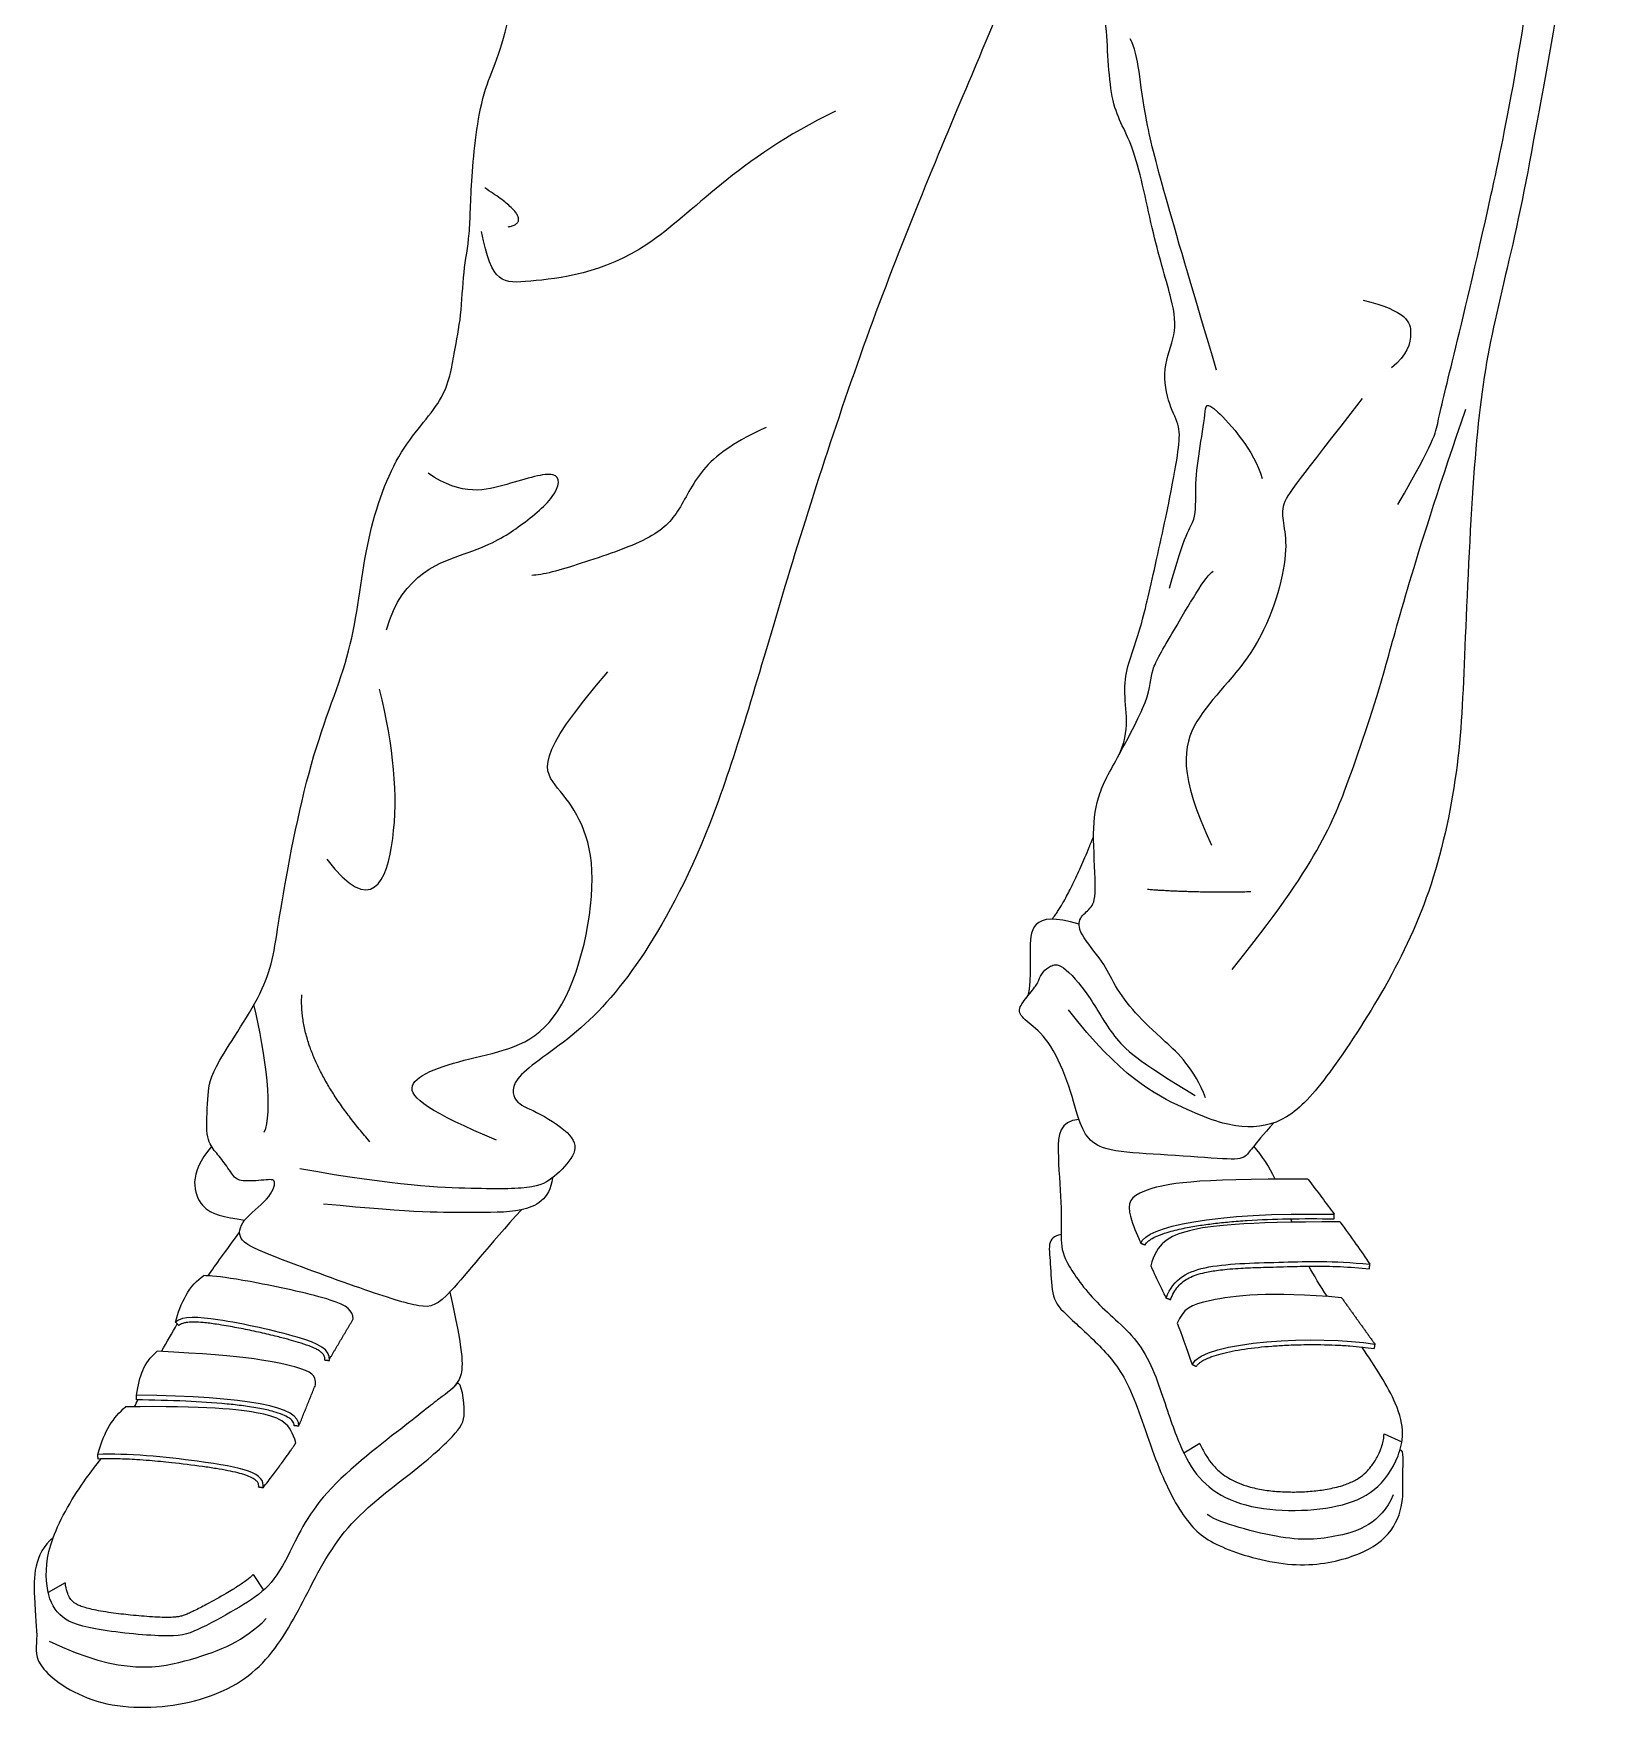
# Model space of a CAD drawing. Header units: millimetres. Extents: x -309 to 448, y -2 to 1877.
# Drawn here: x -309 to 332, y -2 to 682 of the extents above; entities that cross this region are included whole.
import ezdxf

# ---------------------------------------------------------------- set-up
doc = ezdxf.new("R2010")
doc.units = ezdxf.units.MM
doc.layers.add('ceco.net 162', color=7, linetype='Continuous')

msp = doc.modelspace()

# ---------------------------------------------------------------- linework, layer by layer
at = {"layer": 'ceco.net 162'}
for p, q in [((242.77, 110.37), (250.07, 107.11)), ((167.53, 106.32), (161, 102.47)), ((-295.94, 49.4), (-302.92, 45.53)), ((-219.22, 52.82), (-215, 46.43))]:
    msp.add_line(p, q, dxfattribs=at)
for points, degree in [([(328.5, 884.48), (332.42, 844.15), (324.65, 750.84), (309.7, 671.9), (297.73, 603.12), (285.2, 556.43), (279.29, 510.65), (275.6, 430.17), (274.13, 384.39), (263.41, 332.99), (244.17, 292.78), (218.98, 254.51), (203.47, 237.56), (185.07, 234.17), (164.23, 240.95), (134.68, 256.45), (113.85, 283.58)], 3), ([(-109.58, 201.86), (-122.68, 187.53), (-141.65, 163.34), (-148.95, 161.05), (-171.89, 168.35), (-217.56, 185.03), (-225.48, 189.62), (-224.65, 197.33), (-212.14, 206.3), (-209.22, 214.64), (-213.81, 214.02), (-224.65, 213.18), (-227.36, 215.48), (-231.53, 222.15), (-235.7, 226.53), (-238.83, 232.16), (-237.37, 250.3), (-236.95, 258.23), (-211.69, 294.34), (-209.9, 315.88), (-196.14, 389.44), (-177.71, 429.53), (-174.12, 473.79), (-160.96, 512.66), (-140.03, 532.4), (-137.04, 552.73), (-134.05, 566.49), (-133.45, 585.63), (-130.46, 599.38), (-130.46, 620.91), (-126.28, 660.99), (-113.12, 681.32), (-108.99, 735.62), (-99.47, 765.4)], 3), ([(248.42, 489.94), (263.55, 516.28), (264.07, 521.43), (269.73, 544.34), (285.42, 609.31), (300.07, 679.93), (310.28, 762.44)], 3), ([(174.38, 544.81), (155.94, 606.81), (142.29, 652.58), (142.92, 673.24), (139.11, 680.23)], 3), ([(18.65, 650.58), (-21.56, 631.2), (-57.9, 586.14), (-112.64, 580.33), (-121.84, 579.85), (-125.87, 601.46)], 3), ([(-115.06, 603.37), (-102.99, 605.59), (-124.6, 619.26)], 2), ([(234.27, 573.4), (252.19, 569.04), (255.1, 559.84), (252.19, 551.12), (245.89, 545.79)], 3), ([(155.15, 455.73), (161.19, 478.3), (166.59, 482.75), (165.32, 496.42), (167.23, 511.36), (170.09, 528.52), (169.77, 534.24), (189.79, 511.99), (192.97, 500.55)], 3), ([(233.78, 533.19), (208.11, 499.77), (197.45, 488.62), (206.17, 475.06), (192.6, 428.07), (162.08, 402.88), (158.69, 379.62), (172.34, 350.8)], 3), ([(180.73, 299.99), (215.43, 342.82), (229.46, 379.74), (242.75, 418.87), (255.3, 468.34), (276.19, 528.86)], 3), ([(-9.67, 521.39), (-21.63, 516.01), (-36.59, 505.84), (-44.96, 486.71), (-55.13, 475.94), (-86.83, 465.17), (-101.18, 460.99), (-105.37, 460.99)], 3), ([(-164.69, 438.78), (-158.39, 462.03), (-125.45, 471.23), (-111.4, 479.95), (-94.45, 493.52), (-92.99, 505.14), (-114.31, 498.36), (-133.69, 493.03), (-147.73, 502.72)], 3), ([(169.88, 247.51), (165.29, 259.6), (151.94, 271.91), (140.89, 281.92), (132.34, 293.8), (128.59, 302.77), (117.63, 315.23), (118.14, 321.41), (123.03, 324.76), (125.61, 329.65), (123.55, 354.37), (125.1, 370.47), (132.55, 384.2), (147.85, 412.06), (147.07, 422.27), (154.53, 434.04), (170.22, 461.51), (172.97, 462.68)], 3), ([(-119.73, 230.23), (-146.64, 241.6), (-164.58, 253.56), (-128.7, 264.92), (-91.32, 271.24), (-74.27, 348.66), (-96.4, 376.17), (-104.77, 386.33), (-74.27, 421.62)], 3), ([(-189.15, 345.02), (-170.7, 321.09), (-158.15, 350.91), (-161.68, 390.93), (-167.57, 414.48)], 3), ([(107.2, 320.56), (113.97, 329), (124.14, 354.33)], 2), ([(188.37, 331.69), (164.63, 331.2), (146.22, 332.66)], 2), ([(118.21, 318.45), (98.28, 324.76), (98.02, 306.74), (98.51, 290.75), (96.6, 288.31)], 3), ([(197.72, 237.34), (188.76, 227.46), (186.7, 222.57), (180.01, 222.31), (154.01, 224.37), (130.84, 225.4), (122.08, 229.78), (118.22, 237.24), (113.84, 254.49), (105.61, 272), (97.11, 278.44), (92.48, 282.81), (96.08, 287.71), (101.23, 294.14), (101.49, 295.17), (103.29, 299.29), (106.38, 301.35), (110.5, 303.15), (122.6, 289.77), (131.61, 272.26), (141.91, 262.73), (165.59, 248.57)], 3), ([(-171.46, 229.66), (-200.89, 263.01), (-199.32, 289.7)], 2), ([(-214.63, 233.58), (-211.09, 240.65), (-213.84, 264.98), (-218.85, 285.67)], 3), ([(-236.15, 227.65), (-245.96, 216.74), (-241.23, 199.51), (-231.1, 199.18), (-222.7, 197.54)], 3), ([(198.36, 214.37), (195.9, 219.26), (192.93, 224.02), (189.58, 227.84)], 3), ([(-96.94, 214.88), (-98, 205.89), (-109.38, 200.3), (-128.77, 201.02), (-152.29, 200.39), (-190.43, 204.2)], 3), ([(211.67, 214.38), (163.75, 214.6), (143.36, 210.08), (137.95, 206.17), (138.83, 200.87)], 3), ([(211.67, 214.38), (215.62, 209.16), (219.2, 204.41), (222.46, 200.01)], 3), ([(143.42, 188.16), (145.77, 194.9), (172.46, 200.98), (222.46, 200.01)], 3), ([(222.43, 198.12), (222.45, 199.07), (222.46, 200.01)], 2), ([(-237.58, 174.88), (-234.45, 179.37), (-230.4, 185.01), (-224.71, 192.69)], 3), ([(110.84, 191.76), (107.89, 191.25), (105.28, 188.7), (106.8, 178.89), (106.81, 165.41), (112.47, 159.23), (128.17, 145.33), (139.25, 131.42), (149.88, 96.2), (162.28, 72.67), (174.99, 63.46), (206.16, 54.7), (231.39, 59.59), (246.07, 68.6), (251.13, 82.68), (249.95, 92.65), (251.14, 104.04), (249.31, 103.71)], 3), ([(224.76, 196.91), (183.85, 196.79), (159.87, 194.08), (149.86, 188.24), (147.47, 178.93)], 3), ([(205.23, 196.73), (205.08, 197.2), (204.93, 197.68), (204.78, 198.17)], 3), ([(224.76, 196.91), (229.44, 190.55), (233.45, 184.91), (236.98, 179.59)], 3), ([(143.42, 188.16), (144.31, 187.85), (145.21, 187.54)], 2), ([(153.79, 165.71), (156.78, 173.89), (168.41, 179.91), (202.89, 180.32), (221.18, 181.15), (236.98, 179.59)], 3), ([(219.62, 166.39), (216.63, 170.92), (214.12, 175), (212.1, 178.82)], 3), ([(236.79, 177.71), (236.89, 178.65), (236.98, 179.59)], 2), ([(-250.85, 155.92), (-249.16, 163.46), (-245.01, 171.45), (-239.34, 174.93)], 3), ([(155.56, 165.06), (154.67, 165.39), (153.79, 165.71)], 2), ([(225.46, 165.88), (196.01, 168.7), (165.77, 164.59), (160.84, 161.31), (158.26, 155.46)], 3), ([(225.46, 165.88), (232.23, 156.44), (239.01, 147)], 2), ([(-256.58, 143.96), (-254.49, 147.83), (-252.33, 151.58), (-250.17, 155.21)], 3), ([(-249.55, 154.55), (-250.2, 155.23), (-250.85, 155.92)], 2), ([(-188, 140.83), (-183.16, 149.03), (-178.31, 157.23)], 2), ([(158.26, 155.46), (159.94, 151.24), (161.92, 145.85), (164.37, 138.61)], 3), ([(164.37, 138.61), (169.26, 148.56), (216.12, 150.62), (239.01, 147)], 3), ([(-266.86, 126.1), (-265.34, 134.39), (-264.32, 138.9), (-258.34, 144.05)], 3), ([(239.01, 147), (238.87, 146.06), (238.72, 145.13)], 2), ([(-189.91, 140.45), (-188.97, 140.37), (-188.03, 140.28)], 2), ([(166.07, 137.78), (165.22, 138.2), (164.37, 138.61)], 2), ([(-300.86, 68), (-308.91, 61.32), (-308.91, 41.3), (-306.83, 25.45), (-309.54, 15.65), (-283.26, -2.7), (-243.43, -1.45), (-214.65, 12.94), (-198.67, 41.45), (-183.17, 73.43), (-150.71, 96.68), (-134.26, 112.17), (-132.03, 117.9), (-134.51, 133.99), (-136.83, 129.89)], 3), ([(-200.58, 113.42), (-197.15, 121.9), (-193.71, 130.37)], 2), ([(-267.6, 121.39), (-267.15, 122.31), (-266.7, 123.25), (-266.25, 124.2)], 3), ([(-266.89, 124.21), (-266.87, 125.15), (-266.86, 126.1)], 2), ([(-200.58, 113.42), (-199.62, 121.56), (-221.31, 125.46), (-266.86, 126.1)], 3), ([(-282.62, 101.89), (-279.88, 112.04), (-276.39, 116.7), (-271.31, 121.34)], 3), ([(-200.58, 113.42), (-201.52, 113.53), (-202.46, 113.64)], 2), ([(-215.14, 88.2), (-204.36, 102.37), (-201.77, 106.63)], 2), ([(-282.53, 100.01), (-282.58, 100.95), (-282.62, 101.89)], 2), ([(-215.14, 88.2), (-216.07, 88.38), (-216.99, 88.56)], 2), ([(246.52, 85.37), (241.45, 73.55), (223.04, 67.47), (202.6, 66.12), (173.21, 74.73), (170.51, 77.43)], 3), ([(-302.48, 25.65), (-272.66, 11.26), (-241.59, 17.93), (-223.03, 25.65), (-213.85, 34.83)], 3)]:
    msp.add_open_spline(points, degree=degree, dxfattribs=at)
for points, knots in [([(116.71, 741.44), (114.63, 743.8), (110.09, 747.14), (105.46, 746.01), (102.37, 734.17), (83.06, 685.25), (36.48, 577.01), (-1.79, 459.97), (-28.8, 362.06), (-57.85, 305.79), (-84.77, 273.87), (-114.98, 255.82), (-112.63, 245.22), (-104.78, 242.87), (-88.69, 233.06), (-86.34, 225.21), (-95.36, 215.79), (-102.82, 210.3), (-125.58, 210.3), (-159.71, 211.47), (-200.13, 218.54)], [17.258754, 17.258754, 17.258754, 17.258754, 18, 19, 20, 21, 22, 23, 24, 25, 26, 27, 28, 29, 30, 31, 32, 33, 34, 35, 35, 35, 35]), ([(134.2, 387.19), (139.62, 397.26), (134.12, 415.6), (142.36, 434.82), (147.46, 456.41), (156.17, 496.03), (158.92, 512.9), (159.7, 521.93), (154.99, 529.77), (151.85, 545.47), (158.13, 559.6), (156.96, 571.76), (148.32, 598.84), (141.05, 638.24), (130.39, 651.32), (129.91, 686.69), (125.06, 713.82), (127.61, 721.47), (123.82, 730.29), (122.09, 733.47)], [0, 0, 0, 0, 1, 2, 3, 4, 5, 6, 7, 8, 9, 10, 11, 12, 13, 14, 15, 16, 16.631808, 16.631808, 16.631808, 16.631808]), ([(118.2, 238.69), (110.23, 238.19), (108.98, 226.72), (111.28, 203.57), (110.44, 188.35), (112.32, 180.42), (125.46, 162.49), (145.41, 147.66), (154.13, 119.56), (160.91, 101.15), (168.9, 89.23), (183.02, 80.98), (203.82, 78.24), (224.62, 80.2), (239.53, 86.09), (249.73, 100.6), (252.19, 117.49), (239.19, 137.8), (233.75, 145.79)], [0, 0, 0, 0, 1, 2, 3, 4, 5, 6, 7, 8, 9, 10, 11, 12, 13, 14, 15, 15.689074, 15.689074, 15.689074, 15.689074]), ([(138.83, 200.87), (139.82, 196.27), (141.37, 192.86), (143.13, 188.84), (143.42, 188.16)], [0.4214848, 0.4214848, 0.4214848, 0.4214848, 1, 1.1138835, 1.1138835, 1.1138835, 1.1138835]), ([(145.21, 187.54), (145.31, 187.84), (145.65, 188.31), (146.44, 189.07), (147.85, 190.04), (150.49, 191.34), (154.92, 192.88), (160.63, 194.28), (166.94, 195.41), (173.24, 196.27), (179.88, 196.97), (189.98, 197.74), (204.24, 198.28), (216.08, 198.25), (222.43, 198.12)], [0, 0, 0, 0, 1.007216, 1.840506, 3.474157, 6.406594, 11.209972, 18.370475, 25.08011, 31.576523, 38.603951, 46.312198, 63.77434, 83.967001, 83.967001, 83.967001, 83.967001]), ([(147.47, 178.93), (148.7, 176.19), (150.72, 171.85), (152.93, 167.48), (153.79, 165.71)], [1.5944111, 1.5944111, 1.5944111, 1.5944111, 2, 2.2159455, 2.2159455, 2.2159455, 2.2159455]), ([(155.56, 165.06), (155.93, 166.09), (156.79, 168.02), (158.54, 170.54), (160.67, 172.56), (163.19, 174.13), (166.19, 175.35), (170.19, 176.42), (174.43, 177.11), (179, 177.6), (184.37, 178.02), (190.14, 178.26), (196.32, 178.44), (201.69, 178.57), (208.62, 178.77), (214.42, 178.87), (220.25, 178.79), (226.93, 178.56), (232.81, 178.11), (236.79, 177.71)], [0, 0, 0, 0, 3.473881, 6.696432, 9.716137, 12.772824, 16.086315, 19.994121, 25.916899, 29.740267, 34.594431, 43.040638, 48.117683, 54.253314, 60.132642, 70.169313, 72.678581, 78.691874, 91.420099, 91.420099, 91.420099, 91.420099]), ([(-178.31, 157.23), (-178.73, 160.78), (-182.07, 164.53), (-220.85, 172.87), (-233.9, 174.68), (-238.35, 174.93), (-239.34, 174.93)], [0, 0, 0, 0, 1, 2, 3, 3.368109, 3.368109, 3.368109, 3.368109]), ([(-138.89, 168.19), (-133.5, 144.48), (-132.87, 131.76), (-141.77, 126.04), (-151.94, 117.46), (-193.89, 85.68), (-205.24, 58.32), (-213.82, 46.24), (-225.58, 38.93), (-243.38, 29.07), (-251.96, 26.85), (-287.56, 30.35), (-299.32, 35.43), (-304.41, 46.87), (-303.45, 66.58), (-290.57, 88.3), (-283.3, 97.56), (-281.34, 100.06)], [0, 0, 0, 0, 1, 2, 3, 4, 5, 6, 7, 8, 9, 10, 11, 12, 13, 14, 14.383662, 14.383662, 14.383662, 14.383662]), ([(-188.03, 140.28), (-187.61, 144.87), (-197, 149.46), (-232.52, 157.43), (-248.05, 158.58), (-250.85, 155.92)], [0, 0, 0, 0, 1, 2, 2.732696, 2.732696, 2.732696, 2.732696]), ([(-189.91, 140.45), (-189.88, 140.75), (-189.88, 141.19), (-190.03, 141.86), (-190.38, 142.64), (-191.2, 143.54), (-192.44, 144.42), (-194.16, 145.33), (-196.89, 146.47), (-200.45, 147.61), (-204.8, 148.87), (-209.98, 150.21), (-216.24, 151.7), (-223.19, 153.17), (-229.19, 154.29), (-234.66, 155.17), (-239.08, 155.77), (-242.57, 156), (-244.65, 155.96), (-245.92, 155.87), (-247.04, 155.69), (-248.06, 155.41), (-248.84, 155.09), (-249.35, 154.73), (-249.55, 154.55)], [0, 0, 0, 0, 0.962068, 1.389939, 2.165862, 3.639318, 5.221474, 7.000175, 9.806926, 14.633865, 18.871846, 24.216956, 31.650937, 39.320955, 46.80594, 51.085005, 56.912643, 61.012261, 62.178476, 63.537193, 65.057225, 65.785987, 66.889772, 67.741079, 67.741079, 67.741079, 67.741079]), ([(-193.71, 130.37), (-193.54, 134.26), (-196.53, 136.92), (-220.98, 142.2), (-258.34, 144.05)], [0, 0, 0, 0, 1, 1.969426, 1.969426, 1.969426, 1.969426]), ([(166.07, 137.78), (166.18, 138.01), (166.49, 138.47), (167.16, 139.13), (168.21, 139.92), (169.44, 140.61), (170.94, 141.3), (173.1, 142.15), (176.43, 143.14), (180.87, 144.15), (187.76, 145.31), (195.15, 146.08), (203.58, 146.6), (212.24, 146.84), (220.92, 146.73), (230.17, 146.19), (235.46, 145.65), (238.72, 145.13)], [0, 0, 0, 0, 0.797856, 1.773317, 2.974777, 4.975363, 6.243892, 8.224191, 12.358763, 17.265181, 22.696759, 34.576387, 40.903917, 49.539352, 62.130886, 68.50143, 79.00632, 79.00632, 79.00632, 79.00632]), ([(-202.46, 113.64), (-202.42, 114), (-202.49, 114.71), (-203.27, 115.86), (-204.8, 117.04), (-207.4, 118.31), (-211.37, 119.62), (-216.76, 120.81), (-223.15, 121.79), (-233.21, 122.9), (-247.79, 123.8), (-260.14, 124.11), (-266.89, 124.21)], [0, 0, 0, 0, 1.137645, 2.207835, 4.314201, 7.256466, 11.387112, 17.587658, 24.791447, 31.929921, 49.776984, 71.226973, 71.226973, 71.226973, 71.226973]), ([(-201.77, 106.63), (-204.06, 114.76), (-211.06, 118.88), (-238.39, 121.78), (-271.31, 121.34)], [0, 0, 0, 0, 1, 1.974598, 1.974598, 1.974598, 1.974598]), ([(167.53, 106.32), (167.71, 105.92), (168.57, 104.13), (170.18, 101.17), (172.85, 97.42), (176.81, 93.61), (181.59, 90.8), (185.75, 89.27), (189.64, 88.16), (194.26, 87.24), (200.57, 86.62), (206.99, 86.48), (213.35, 86.83), (218.59, 87.51), (222.73, 88.36), (226.4, 89.32), (229.6, 90.57), (232.84, 92.41), (235.25, 94.36), (237.85, 97.31), (239.9, 100.48), (241.43, 103.83), (242.35, 106.62), (242.72, 108.72), (242.77, 109.95), (242.77, 110.37)], [148.383467, 148.383467, 148.383467, 148.383467, 149.770798, 154.694463, 159.099031, 164.352375, 172.073819, 176.619071, 178.403576, 184.949604, 191.586345, 198.551217, 205.337907, 211.847239, 215.316808, 218.786377, 223.905196, 226.204239, 230.612486, 233.715246, 238.678419, 242.580446, 245.408197, 248.009416, 249.332181, 249.332181, 249.332181, 249.332181]), ([(-215.14, 88.2), (-213.96, 94.28), (-229.24, 98.2), (-271.17, 102.48), (-282.62, 101.89)], [0, 0, 0, 0, 1, 1.660063, 1.660063, 1.660063, 1.660063]), ([(-216.99, 88.56), (-216.92, 88.92), (-216.89, 89.5), (-217.13, 90.21), (-217.45, 90.72), (-218.25, 91.55), (-219.84, 92.51), (-222.38, 93.53), (-225.65, 94.46), (-229.7, 95.34), (-234.52, 96.17), (-242.21, 97.29), (-251.3, 98.41), (-260.29, 99.28), (-267.59, 99.83), (-274.58, 100.15), (-279.84, 100.14), (-282.53, 100.01)], [0, 0, 0, 0, 1.181367, 1.794251, 2.378909, 3.091237, 5.44314, 8.234897, 11.789675, 16.228314, 21.411901, 27.334722, 40.945261, 50.540589, 56.055358, 64.242716, 72.783934, 72.783934, 72.783934, 72.783934]), ([(-219.22, 52.82), (-220.03, 52.03), (-222.01, 50.31), (-224.86, 48.36), (-227.7, 46.6), (-232, 44.07), (-237.24, 41.11), (-242.28, 38.48), (-244.9, 37.24), (-246.36, 36.59), (-247.68, 36.08), (-249.28, 35.65), (-251.11, 35.4), (-253.5, 35.29), (-256.65, 35.34), (-262, 35.61), (-268.94, 36.2), (-275.99, 37.03), (-281.27, 37.84), (-284.84, 38.52), (-287.64, 39.22), (-289.72, 39.91), (-291.2, 40.59), (-292.26, 41.27), (-293.26, 42.16), (-294.35, 43.6), (-295.36, 46.05), (-295.77, 48.1), (-295.93, 49.33), (-295.94, 49.4)], [155.009799, 155.009799, 155.009799, 155.009799, 158.613461, 163.337709, 165.977155, 169.238983, 179.185624, 185.134208, 187.308546, 188.40115, 190.219253, 191.811476, 193.63765, 196.088848, 199.421539, 203.662853, 213.111714, 221.572909, 226.232059, 230.098352, 233.134244, 235.412006, 237.06165, 238.299448, 239.405506, 241.317926, 243.997499, 247.756111, 247.956967, 247.956967, 247.956967, 247.956967])]:
    msp.add_open_spline(points, degree=3, knots=knots, dxfattribs=at)

doc.saveas('drawing.dxf')
